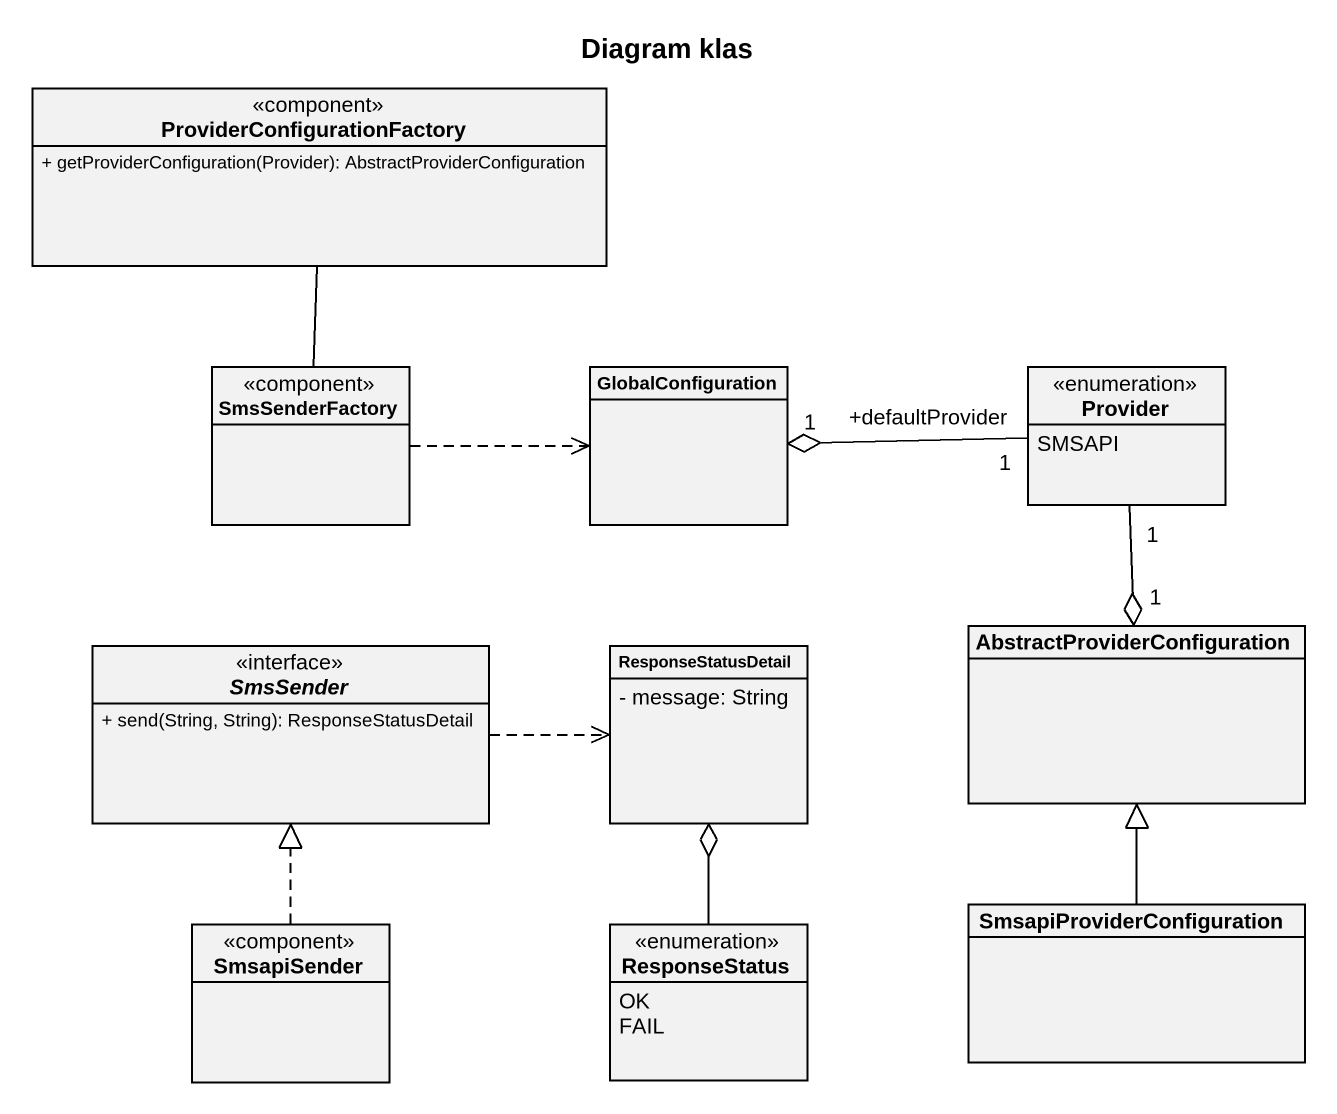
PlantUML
@startuml
title Diagram klas
hide circle
hide empty members
skinparam classAttributeIconSize 0
class ProviderConfigurationFactory <<component>> {
  + getProviderConfiguration(Provider): AbstractProviderConfiguration
}
class SmsSenderFactory <<component>>
class GlobalConfiguration
enum Provider {
  SMSAPI
}
interface SmsSender {
  + send(String, String): ResponseStatusDetail
}
class ResponseStatusDetail {
  - message: String
}
class "AbstractProviderConfiguration" as AbstractProviderConfiguratio
class SmsapiSender <<component>>
enum ResponseStatus {
  OK
  FAIL
}
class SmsapiProviderConfiguration
ProviderConfigurationFactory -- SmsSenderFactory
SmsSenderFactory .right.> GlobalConfiguration
Provider "+defaultProvider\n1" -left-o "1" GlobalConfiguration
Provider "1" --o "1" AbstractProviderConfiguratio
SmsSender .right.> ResponseStatusDetail
SmsapiSender .up.|> SmsSender
ResponseStatus -up-o ResponseStatusDetail
SmsapiProviderConfiguration -up-|> AbstractProviderConfiguratio
@enduml
